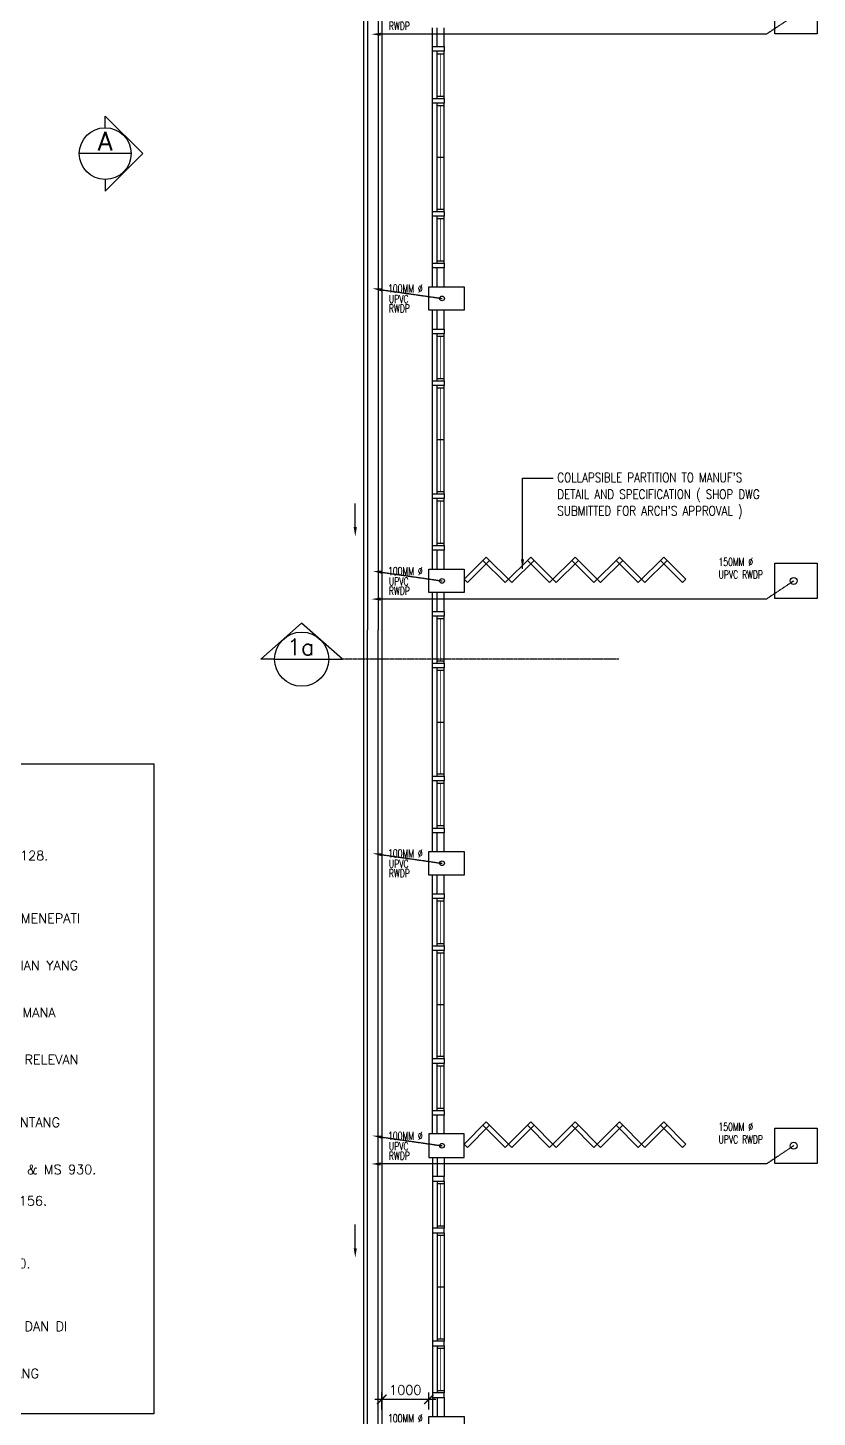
# Model space of a CAD drawing. Header units: feet. Extents: x 1407108 to 2957709, y -1501070 to -681589.
# Drawn here: x 1463948 to 1480717, y -832191 to -802674 of the extents above; entities that cross this region are included whole.
import ezdxf

# ---------------------------------------------------------------- set-up
doc = ezdxf.new("R2010")
doc.units = ezdxf.units.FT
doc.header["$LTSCALE"] = 13
doc.header["$MEASUREMENT"] = 0
doc.linetypes.add('DASHDOT', pattern=[1, 0.5, -0.25, 0, -0.25])
doc.linetypes.add('HIDDEN', pattern=[0.375, 0.25, -0.125])
doc.layers.get('0').update_dxf_attribs({"linetype": 'CONTINUOUS'})
for name, color, linetype in [('AR', 7, 'CONTINUOUS'), ('AR1', 7, 'CONTINUOUS'), ('COL', 3, 'CONTINUOUS'), ('DRAIN', 1, 'CONTINUOUS'), ('RWDP', 145, 'CONTINUOUS'), ('SPEC', 7, 'CONTINUOUS'), ('WALL', 2, 'CONTINUOUS'), ('wall.2', 1, 'HIDDEN'), ('WIN', 5, 'CONTINUOUS')]:
    doc.layers.add(name, color=color, linetype=linetype)
doc.styles.add('ROMANS', font='romans')
doc.styles.get("Standard").update_dxf_attribs({"font": 'ROMANS.SHX'})
doc.dimstyles.get("Standard").update_dxf_attribs({"dimtxt": 0.18, "dimasz": 0.18, "dimexe": 0.18, "dimexo": 0.0625, "dimgap": 0.09, "dimtad": 0, "dimtih": 1, "dimtoh": 1, "dimdec": 4, "dimzin": 0, "dimdsep": 46, "dimtxsty": 'Standard', "dimcen": 0.09, "dimadec": 0, "dimazin": 0, "dimtfac": 1, "dimtdec": 4, "dimtofl": 0, "dimtmove": 0, "dimatfit": 3, "dimfxl": 1, "dimtolj": 1, "dimtzin": 0, "dimarcsym": 0})
doc.dimstyles.new('STANDARD$0', dxfattribs={"dimscale": 0, "dimtxt": 8, "dimasz": 6, "dimexe": 1, "dimexo": 1, "dimgap": 3, "dimtad": 1, "dimdec": 0, "dimlfac": -1, "dimrnd": 1, "dimzin": 0, "dimdsep": 46, "dimtxsty": 'Standard', "dimcen": 0, "dimclrd": 5, "dimclre": 250, "dimadec": 0, "dimazin": 0, "dimtfac": 1, "dimtdec": 4, "dimtofl": 0, "dimtmove": 0, "dimatfit": 3, "dimfxl": 1, "dimtolj": 1, "dimtzin": 0, "dimarcsym": 0})

# ---------------------------------------------------------------- blocks, each defined once
blk = doc.blocks.new('_ARCHTICK')
at = {"color": 0, "linetype": 'ByBlock', "const_width": 0.15}
blk.add_lwpolyline([(-0.5, -0.5), (0.5, 0.5)], dxfattribs=at)
blk = doc.blocks.new('*D268')
at = {"color": 7, "linetype": 'Continuous', "lineweight": -2, "transparency": 16777216}
for p, q in [((1471467, -832024), (1471467, -831663)), ((1472467, -832024), (1472467, -831663)), ((1472617, -831813), (1471317, -831813))]:
    blk.add_line(p, q, dxfattribs=at)
at = {"color": 7, "linetype": 'Continuous', "lineweight": -2, "transparency": 16777216, "xscale": 200, "yscale": 200, "zscale": 200, "rotation": 180}
blk.add_blockref('_ARCHTICK', (1471467, -831813), dxfattribs=at)
at = {"color": 7, "linetype": 'Continuous', "lineweight": -2, "transparency": 16777216, "xscale": 200, "yscale": 200, "zscale": 200}
blk.add_blockref('_ARCHTICK', (1472467, -831813), dxfattribs=at)
at = {"color": 7, "linetype": 'Continuous', "transparency": 16777216, "insert": (1471967, -831613), "char_height": 200, "attachment_point": 5, "style": 'ROMANS'}
blk.add_mtext('\\A1;1000', dxfattribs=at)

msp = doc.modelspace()

# ---------------------------------------------------------------- linework, layer by layer
at = {"color": 0}
for p, q in [((1472542.2, -808174.1), (1472542.2, -802674.1)), ((1472542.2, -814174.1), (1472542.2, -808674.1)), ((1472542.2, -820174.1), (1472542.2, -814674.1)), ((1472542.2, -826174.1), (1472542.2, -820674.1)), ((1472542.2, -826674.1), (1472542.2, -832174.1))]:
    msp.add_line(p, q, dxfattribs=at)
at = {"layer": 'AR', "color": 0, "linetype": 'Continuous'}
for p, q in [((1465592.3, -804797.4), (1465592.3, -804550.5)), ((1465592.3, -805897.4), (1465592.3, -806144.4)), ((1469190.7, -816086.9), (1468895.6, -816086.9)), ((1470340.7, -816086.9), (1470630.6, -816086.9))]:
    msp.add_line(p, q, dxfattribs=at)
at = {"layer": 'AR', "color": 0}
for p, q in [((1465592.3, -804550.5), (1466389.3, -805347.4)), ((1466142.3, -805347.4), (1465042.3, -805347.4)), ((1465592.3, -806144.4), (1466389.3, -805347.4)), ((1468895.6, -816086.9), (1469763.1, -815324.6)), ((1470630.6, -816086.9), (1469763.1, -815324.6)), ((1469190.7, -816086.9), (1470340.7, -816086.9))]:
    msp.add_line(p, q, dxfattribs=at)
at = {"layer": 'AR', "color": 0, "linetype": 'DASHDOT'}
msp.add_line((1476502.1, -816086.9), (1470587.7, -816086.9), dxfattribs=at)
at = {"layer": 'AR', "color": 0, "linetype": 'Continuous'}
msp.add_circle((1465592.3, -805347.4), 550, dxfattribs=at)
at = {"layer": 'AR', "color": 0}
msp.add_circle((1469765.7, -816086.9), 575, dxfattribs=at)
at = {"layer": 'COL', "color": 0}
for points in [[(1479817.2, -802049.1), (1480717.2, -802049.1), (1480717.2, -802799.1), (1479817.2, -802799.1)], [(1472467.2, -808174.1), (1473217.2, -808174.1), (1473217.2, -808674.1), (1472467.2, -808674.1)], [(1479817.2, -814049.1), (1480717.2, -814049.1), (1480717.2, -814799.1), (1479817.2, -814799.1)], [(1472467.2, -814174.1), (1473217.2, -814174.1), (1473217.2, -814674.1), (1472467.2, -814674.1)], [(1472467.2, -820174.1), (1473217.2, -820174.1), (1473217.2, -820674.1), (1472467.2, -820674.1)], [(1472467.2, -826674.1), (1473217.2, -826674.1), (1473217.2, -826174.1), (1472467.2, -826174.1)], [(1479817.2, -826049.1), (1480717.2, -826049.1), (1480717.2, -826799.1), (1479817.2, -826799.1)], [(1472467.2, -832174.1), (1473217.2, -832174.1), (1473217.2, -832674.1), (1472467.2, -832674.1)]]:
    msp.add_lwpolyline(points, close=True, dxfattribs=at)
at = {"layer": 'DRAIN', "color": 0}
for p, q in [((1471392.2, -786009.1), (1471392.2, -815462.1)), ((1471467.2, -785934.1), (1471467.2, -838174.1)), ((1471087.2, -837794.1), (1471087.2, -786314.1)), ((1471162.2, -786239.1), (1471162.2, -815462.1)), ((1471162.2, -837869.1), (1471162.2, -815462.1)), ((1471392.2, -838099.1), (1471392.2, -815462.1))]:
    msp.add_line(p, q, dxfattribs=at)
for points in [[(1470904.5, -813282.2), (1470904.5, -812778.6)], [(1470904.5, -828602.8), (1470904.5, -828099.3)]]:
    msp.add_lwpolyline(points, dxfattribs=at)
for points in [[(1470937.8, -813282.2), (1470904.5, -813482.2), (1470871.1, -813282.2)], [(1470937.8, -828602.8), (1470904.5, -828802.8), (1470871.1, -828602.8)]]:
    msp.add_solid(points, dxfattribs=at)
at = {"layer": 'RWDP', "color": 0, "linetype": 'HIDDEN'}
for p, q in [((1480217.2, -802424.1), (1479639.4, -802810.8)), ((1479639.4, -802810.8), (1471392.2, -802810.8)), ((1471471.3, -808241.3), (1472748.5, -808424.1)), ((1471471.3, -814241.3), (1472748.5, -814424.1)), ((1480217.2, -814425), (1479639.4, -814811.7)), ((1479639.4, -814811.7), (1471392.2, -814811.7)), ((1471471.3, -820241.3), (1472748.5, -820424.1)), ((1471471.3, -826241.3), (1472748.5, -826424.1)), ((1480217.2, -826424.1), (1479639.4, -826810.8)), ((1479639.4, -826810.8), (1471392.2, -826810.8))]:
    msp.add_line(p, q, dxfattribs=at)
at = {"layer": 'RWDP', "color": 0}
for centre, radius in [((1472748.5, -808424.1), 50), ((1472748.5, -814424.1), 50), ((1480217.2, -814425), 75), ((1472748.5, -820424.1), 50), ((1472748.5, -826424.1), 50), ((1480217.2, -826424.1), 75)]:
    msp.add_circle(centre, radius, dxfattribs=at)
msp.add_solid([(1471444.2, -802844.1), (1471444.2, -802777.4), (1471244.2, -802810.8)], dxfattribs=at)
at = {"layer": 'RWDP', "color": 0, "linetype": 'HIDDEN'}
for points in [[(1471466.5, -808274.3), (1471476, -808208.3), (1471273.3, -808213)], [(1471466.5, -814274.3), (1471476, -814208.3), (1471273.3, -814213)], [(1471444.2, -814845), (1471444.2, -814778.3), (1471244.2, -814811.7)], [(1471466.5, -820274.3), (1471476, -820208.3), (1471273.3, -820213)], [(1471466.5, -826274.3), (1471476, -826208.3), (1471273.3, -826213)], [(1471444.2, -826844.1), (1471444.2, -826777.5), (1471244.2, -826810.8)]]:
    msp.add_solid(points, dxfattribs=at)
at = {"layer": 'SPEC', "color": 0, "linetype": 'Continuous'}
msp.add_lwpolyline([(1453775.3, -818307.8), (1466625.5, -818307.8), (1466625.5, -832121.5), (1453775.3, -832121.5)], close=True, dxfattribs=at)
at = {"layer": 'WALL', "color": 0}
for p, q in [((1472642.2, -803074.1), (1472642.2, -802674.1)), ((1472792.2, -803074.1), (1472792.2, -802674.1)), ((1472642.2, -808174.1), (1472642.2, -807774.1)), ((1472792.2, -808174.1), (1472792.2, -807774.1)), ((1472642.2, -809074.1), (1472642.2, -808674.1)), ((1472792.2, -809074.1), (1472792.2, -808674.1)), ((1472642.2, -814174.1), (1472642.2, -813774.1)), ((1472792.2, -814174.1), (1472792.2, -813774.1)), ((1472642.2, -815074.1), (1472642.2, -814674.1)), ((1472792.2, -815074.1), (1472792.2, -814674.1)), ((1472642.2, -820174.1), (1472642.2, -819774.1)), ((1472792.2, -820174.1), (1472792.2, -819774.1)), ((1472642.2, -821074.1), (1472642.2, -820674.1)), ((1472792.2, -821074.1), (1472792.2, -820674.1)), ((1472642.2, -826174.1), (1472642.2, -825774.1)), ((1472792.2, -826174.1), (1472792.2, -825774.1)), ((1472642.2, -826674.1), (1472642.2, -827074.1)), ((1472792.2, -826674.1), (1472792.2, -827074.1)), ((1472642.2, -831774.1), (1472642.2, -832174.1)), ((1472792.2, -831774.1), (1472792.2, -832174.1))]:
    msp.add_line(p, q, dxfattribs=at)
for points in [[(1472542.2, -803074.1), (1472792.2, -803074.1), (1472792.2, -803174.1), (1472542.2, -803174.1)], [(1472542.2, -804174.1), (1472792.2, -804174.1), (1472792.2, -804274.1), (1472542.2, -804274.1)], [(1472542.2, -806574.1), (1472792.2, -806574.1), (1472792.2, -806674.1), (1472542.2, -806674.1)], [(1472542.2, -807674.1), (1472792.2, -807674.1), (1472792.2, -807774.1), (1472542.2, -807774.1)], [(1472542.2, -809074.1), (1472792.2, -809074.1), (1472792.2, -809174.1), (1472542.2, -809174.1)], [(1472542.2, -810174.1), (1472792.2, -810174.1), (1472792.2, -810274.1), (1472542.2, -810274.1)], [(1472542.2, -812574.1), (1472792.2, -812574.1), (1472792.2, -812674.1), (1472542.2, -812674.1)], [(1472542.2, -813674.1), (1472792.2, -813674.1), (1472792.2, -813774.1), (1472542.2, -813774.1)], [(1472542.2, -815074.1), (1472792.2, -815074.1), (1472792.2, -815174.1), (1472542.2, -815174.1)], [(1472542.2, -816174.1), (1472792.2, -816174.1), (1472792.2, -816274.1), (1472542.2, -816274.1)], [(1472542.2, -818574.1), (1472792.2, -818574.1), (1472792.2, -818674.1), (1472542.2, -818674.1)], [(1472542.2, -819674.1), (1472792.2, -819674.1), (1472792.2, -819774.1), (1472542.2, -819774.1)], [(1472542.2, -821074.1), (1472792.2, -821074.1), (1472792.2, -821174.1), (1472542.2, -821174.1)], [(1472542.2, -822174.1), (1472792.2, -822174.1), (1472792.2, -822274.1), (1472542.2, -822274.1)], [(1472542.2, -824574.1), (1472792.2, -824574.1), (1472792.2, -824674.1), (1472542.2, -824674.1)], [(1472542.2, -825674.1), (1472792.2, -825674.1), (1472792.2, -825774.1), (1472542.2, -825774.1)], [(1472542.2, -827174.1), (1472792.2, -827174.1), (1472792.2, -827074.1), (1472542.2, -827074.1)], [(1472542.2, -828274.1), (1472792.2, -828274.1), (1472792.2, -828174.1), (1472542.2, -828174.1)], [(1472542.2, -830674.1), (1472792.2, -830674.1), (1472792.2, -830574.1), (1472542.2, -830574.1)], [(1472542.2, -831774.1), (1472792.2, -831774.1), (1472792.2, -831674.1), (1472542.2, -831674.1)]]:
    msp.add_lwpolyline(points, close=True, dxfattribs=at)
at = {"layer": 'wall.2', "color": 0, "ltscale": 1500}
for p, q in [((1473217.2, -814388.7), (1473688.2, -813917.7)), ((1473287.9, -814459.5), (1473759, -813988.4)), ((1474088.6, -814459.5), (1473617.5, -813988.4)), ((1474230, -814459.5), (1473688.2, -813917.7)), ((1474088.6, -814459.5), (1474630.4, -813917.7)), ((1474230, -814459.5), (1474701.1, -813988.4)), ((1475030.8, -814459.5), (1474559.7, -813988.4)), ((1475172.2, -814459.5), (1474630.4, -813917.7)), ((1475030.8, -814459.5), (1475572.6, -813917.7)), ((1475172.2, -814459.5), (1475643.3, -813988.4)), ((1475972.9, -814459.5), (1475501.8, -813988.4)), ((1476114.3, -814459.5), (1475572.6, -813917.7)), ((1475972.9, -814459.5), (1476514.7, -813917.7)), ((1476114.3, -814459.5), (1476585.4, -813988.4)), ((1476915.1, -814459.5), (1476444, -813988.4)), ((1477056.5, -814459.5), (1476514.7, -813917.7)), ((1476915.1, -814459.5), (1477456.9, -813917.7)), ((1477056.5, -814459.5), (1477527.6, -813988.4)), ((1477857.2, -814459.5), (1477386.1, -813988.4)), ((1477927.9, -814388.7), (1477456.9, -813917.7)), ((1473287.9, -814459.5), (1473217.2, -814388.7)), ((1477857.2, -814459.5), (1477927.9, -814388.7)), ((1473217.2, -826388.7), (1473688.2, -825917.7)), ((1473287.9, -826459.5), (1473759, -825988.4)), ((1474088.6, -826459.5), (1473617.5, -825988.4)), ((1474230, -826459.5), (1473688.2, -825917.7)), ((1474088.6, -826459.5), (1474630.4, -825917.7)), ((1474230, -826459.5), (1474701.1, -825988.4)), ((1475030.8, -826459.5), (1474559.7, -825988.4)), ((1475172.2, -826459.5), (1474630.4, -825917.7)), ((1475030.8, -826459.5), (1475572.6, -825917.7)), ((1475172.2, -826459.5), (1475643.3, -825988.4)), ((1475972.9, -826459.5), (1475501.8, -825988.4)), ((1476114.3, -826459.5), (1475572.6, -825917.7)), ((1475972.9, -826459.5), (1476514.7, -825917.7)), ((1476114.3, -826459.5), (1476585.4, -825988.4)), ((1476915.1, -826459.5), (1476444, -825988.4)), ((1477056.5, -826459.5), (1476514.7, -825917.7)), ((1476915.1, -826459.5), (1477456.9, -825917.7)), ((1477056.5, -826459.5), (1477527.6, -825988.4)), ((1477857.2, -826459.5), (1477386.1, -825988.4)), ((1477927.9, -826388.7), (1477456.9, -825917.7)), ((1473287.9, -826459.5), (1473217.2, -826388.7)), ((1477857.2, -826459.5), (1477927.9, -826388.7))]:
    msp.add_line(p, q, dxfattribs=at)
at = {"layer": 'WIN', "color": 0}
for p, q in [((1472642.2, -804174.1), (1472642.2, -803174.1)), ((1472642.2, -803224.1), (1472792.2, -803224.1)), ((1472792.2, -804174.1), (1472792.2, -803174.1)), ((1472642.2, -804124.1), (1472792.2, -804124.1)), ((1472642.2, -806574.1), (1472642.2, -804274.1)), ((1472642.2, -804324.1), (1472792.2, -804324.1)), ((1472792.2, -806574.1), (1472792.2, -804274.1)), ((1472642.2, -805424.1), (1472792.2, -805424.1)), ((1472642.2, -806524.1), (1472792.2, -806524.1)), ((1472642.2, -807674.1), (1472642.2, -806674.1)), ((1472792.2, -807674.1), (1472792.2, -806674.1)), ((1472642.2, -806724.1), (1472792.2, -806724.1)), ((1472642.2, -807624.1), (1472792.2, -807624.1)), ((1472642.2, -810174.1), (1472642.2, -809174.1)), ((1472642.2, -809224.1), (1472792.2, -809224.1)), ((1472792.2, -810174.1), (1472792.2, -809174.1)), ((1472642.2, -810124.1), (1472792.2, -810124.1)), ((1472642.2, -812574.1), (1472642.2, -810274.1)), ((1472642.2, -810324.1), (1472792.2, -810324.1)), ((1472792.2, -812574.1), (1472792.2, -810274.1)), ((1472642.2, -811424.1), (1472792.2, -811424.1)), ((1472642.2, -812524.1), (1472792.2, -812524.1)), ((1472642.2, -813674.1), (1472642.2, -812674.1)), ((1472642.2, -812724.1), (1472792.2, -812724.1)), ((1472792.2, -813674.1), (1472792.2, -812674.1)), ((1472642.2, -813624.1), (1472792.2, -813624.1)), ((1472642.2, -816174.1), (1472642.2, -815174.1)), ((1472642.2, -815224.1), (1472792.2, -815224.1)), ((1472792.2, -816174.1), (1472792.2, -815174.1)), ((1472642.2, -816124.1), (1472792.2, -816124.1)), ((1472642.2, -818574.1), (1472642.2, -816274.1)), ((1472642.2, -816324.1), (1472792.2, -816324.1)), ((1472792.2, -818574.1), (1472792.2, -816274.1)), ((1472642.2, -817424.1), (1472792.2, -817424.1)), ((1472642.2, -818524.1), (1472792.2, -818524.1)), ((1472642.2, -819674.1), (1472642.2, -818674.1)), ((1472642.2, -818724.1), (1472792.2, -818724.1)), ((1472792.2, -819674.1), (1472792.2, -818674.1)), ((1472642.2, -819624.1), (1472792.2, -819624.1)), ((1472642.2, -822174.1), (1472642.2, -821174.1)), ((1472642.2, -821224.1), (1472792.2, -821224.1)), ((1472792.2, -822174.1), (1472792.2, -821174.1)), ((1472642.2, -822124.1), (1472792.2, -822124.1)), ((1472642.2, -824574.1), (1472642.2, -822274.1)), ((1472642.2, -822324.1), (1472792.2, -822324.1)), ((1472792.2, -824574.1), (1472792.2, -822274.1)), ((1472642.2, -823424.1), (1472792.2, -823424.1)), ((1472642.2, -824524.1), (1472792.2, -824524.1)), ((1472642.2, -825674.1), (1472642.2, -824674.1)), ((1472792.2, -825674.1), (1472792.2, -824674.1)), ((1472642.2, -824724.1), (1472792.2, -824724.1)), ((1472642.2, -825624.1), (1472792.2, -825624.1)), ((1472642.2, -827174.1), (1472642.2, -828174.1)), ((1472642.2, -827224.1), (1472792.2, -827224.1)), ((1472792.2, -827174.1), (1472792.2, -828174.1)), ((1472642.2, -828124.1), (1472792.2, -828124.1)), ((1472642.2, -828274.1), (1472642.2, -830574.1)), ((1472642.2, -828324.1), (1472792.2, -828324.1)), ((1472792.2, -828274.1), (1472792.2, -830574.1)), ((1472642.2, -829424.1), (1472792.2, -829424.1)), ((1472642.2, -830524.1), (1472792.2, -830524.1)), ((1472642.2, -830674.1), (1472642.2, -831674.1)), ((1472642.2, -830724.1), (1472792.2, -830724.1)), ((1472792.2, -830674.1), (1472792.2, -831674.1)), ((1472642.2, -831624.1), (1472792.2, -831624.1))]:
    msp.add_line(p, q, dxfattribs=at)
at = {"layer": 'WIN', "color": 0, "const_width": 10, "flags": 128}
for points in [[(1472717.2, -804124.1), (1472717.2, -803224.1)], [(1472717.2, -806524.1), (1472717.2, -804324.1)], [(1472717.2, -806724.1), (1472717.2, -807624.1)], [(1472717.2, -810124.1), (1472717.2, -809224.1)], [(1472717.2, -812524.1), (1472717.2, -810324.1)], [(1472717.2, -812724.1), (1472717.2, -813624.1)], [(1472717.2, -816124.1), (1472717.2, -815224.1)], [(1472717.2, -818524.1), (1472717.2, -816324.1)], [(1472717.2, -818724.1), (1472717.2, -819624.1)], [(1472717.2, -822124.1), (1472717.2, -821224.1)], [(1472717.2, -824524.1), (1472717.2, -822324.1)], [(1472717.2, -824724.1), (1472717.2, -825624.1)], [(1472717.2, -828124.1), (1472717.2, -827224.1)], [(1472717.2, -828324.1), (1472717.2, -830524.1)], [(1472717.2, -830724.1), (1472717.2, -831624.1)]]:
    msp.add_lwpolyline(points, dxfattribs=at)

# ---------------------------------------------------------------- texts
at = {"layer": 'AR', "color": 0, "style": 'ROMANS'}
msp.add_text('A', height=400, dxfattribs=at).set_placement((1465435.8, -805282.2))
at = {"layer": 'AR1', "color": 0, "style": 'ROMANS'}
msp.add_text('1a', height=350, dxfattribs=at).set_placement((1469452.6, -816003.6))
at = {"layer": 'RWDP', "color": 0, "style": 'ROMANS', "width": 0.7}
for s, p in [('RWDP', (1471619.1, -802720.6)), ('100MM %%c', (1471601.1, -808299.6)), ('UPVC ', (1471619.1, -808521.6)), ('RWDP', (1471619.1, -808720.6)), ('150MM %%c', (1478620.8, -814106.6)), ('100MM %%c', (1471601.1, -814299.6)), ('UPVC ', (1471619.1, -814521.6)), ('UPVC RWDP', (1478620.8, -814375.6)), ('RWDP', (1471619.1, -814720.6)), ('100MM %%c', (1471601.1, -820299.6)), ('UPVC ', (1471619.1, -820521.6)), ('RWDP', (1471619.1, -820720.6)), ('100MM %%c', (1471601.1, -826299.6)), ('150MM %%c', (1478620.8, -826106.6)), ('UPVC ', (1471619.1, -826521.6)), ('UPVC RWDP', (1478620.8, -826375.6)), ('RWDP', (1471619.1, -826720.6)), ('100MM %%c', (1471601.1, -832299.6))]:
    msp.add_text(s, height=170, dxfattribs=at).set_placement(p)
at = {"layer": 'SPEC', "color": 0, "style": 'ROMANS', "width": 0.8}
for s, p in [("COLLAPSIBLE PARTITION TO MANUF'S ", (1475196.1, -812328.2)), ('DETAIL AND SPECIFICATION ( SHOP DWG ', (1475196.1, -812684.3)), ("SUBMITTED FOR ARCH'S APPROVAL )", (1475196.1, -813037.2))]:
    msp.add_text(s, height=200, dxfattribs=at).set_placement(p)
at = {"layer": 'SPEC', "color": 0, "linetype": 'Continuous', "insert": (1454303.3, -831694.6), "char_height": 200, "width": 12000, "attachment_point": 7, "style": 'ROMANS'}
msp.add_mtext("\\A1;{\\H1.3x;\\C3;ENGINEERING & IT/SCIENCE FACULTY BLOCK\\P}\\PADAKAN FLAME BARRIER PADA DINDING LUAR MEMATUHI SBO BY-LAW 128.\\P\\PADAKAN DUA STAK DRY RISER MEMATUHI SBO BY-LAW 222.\\P\\PADAKAN SISTEM SEMBURAN OTOMATIK BAGI KESELURUHAN BANGUNAN MENEPATI MANA-MANA PIAWAIAN YANG DI LULUSKAN OLEH JBPM.\\P\\PADAKAN SISTEM GELUNG HOS HAIDROLIK MENEPATI MANA-MANA PIAWAIAN YANG DILULUSKAN OLEH JBPM.\\P\\PADAKAN SISTEM PENGGERA KEBAKARAN PECAH KACA MENEPATI MANA-MANA PIAWAIAN YANG DILULUSKAN OLEH JBPM.\\P\\PLIF DAN LIF BOMBA HENDAKLAH MENEPATI MANA-MANA BY-LAW YANG RELEVAN DALAM SBO 1994 SEPERTI BERIKUT:.\\PBY-LAW 131, 132, 133, 134, 135, 220 DAN 236.\\P\\PBILIK MSB HENDAKLAH DILINDUNGI DENGAN MANA-MANA SISTEM MENENTANG KEBAKARAN YANG DILULUSKAN OLEH JBPM.\\P\\PPENGGUNAAN GAS PETROLEUM CECAIR HENDAKLAH MENEPATI MS. 830 & MS 930.\\P\\PADAKAN LAMPU TANDA 'KELUAR' KECEMASAN MEMATUHI SBO BY-LAW 156.\\P\\PADAKAN LAMPU KECEMASAN MEMATUHI SBO BY-LAW 246.\\P\\PADAKAN PUSAT PEMERINTAH DAN KAWALAN MEMATUHI SBO BY LAW 230.\\P\\PADAKAN ELECTRICAL ISOLATION SWITCH MEMATUHI SBO BY-LAW 232.\\P\\PADAKAN PROTECTED CORRIDOR DI GRID 3a-4 / F-N DI TINGKAT 3, 4 DAN DI GRID 17-18/E-N DI TINGKAT 7.\\P\\PADAKAN PENGUDARAAN SECARA NATURAL ATAU MEKANICAL UNTUK RUANG KORIDOR DI SEMUA TINGKAT.", dxfattribs=at)

# ---------------------------------------------------------------- dimensions: what is measured, and where the dimension line sits
at = {"color": 0, "linetype": 'Continuous'}
dim = msp.add_linear_dim(base=(1471467.2, -831813), p1=(1472467.2, -832174.1), p2=(1471467.2, -832174.1), dimstyle='STANDARD$0', override={"dimscale": 100, "dimtxt": 2, "dimasz": 2, "dimexe": 1.5, "dimexo": 1.5, "dimgap": 1, "dimtxsty": 'ROMANS', "dimblk": 'ARCHTICK', "dimdle": 1.5, "dimclrd": 7, "dimclre": 7, "dimclrt": 7, "dimtdec": 0, "dimtmove": 2}, dxfattribs=at)
dim.commit()
dim.dimension.update_dxf_attribs({"geometry": '*D268', "text_midpoint": (1471967.2, -831613)})

# ---------------------------------------------------------------- leaders
at = {"layer": 'SPEC', "color": 0}
msp.add_leader([(1474457, -814166), (1474457, -812241.3), (1475111.2, -812241.3)], dimstyle='Standard', override={"dimscale": 100, "dimtxt": 2, "dimasz": 2, "dimexe": 1.5, "dimexo": 1.5, "dimgap": 1, "dimtad": 0, "dimtih": 0, "dimtoh": 0, "dimdec": 0, "dimtxsty": 'ROMANS', "dimcen": 0, "dimdle": 1.5, "dimclrd": 7, "dimclre": 7, "dimclrt": 7, "dimtdec": 0, "dimtmove": 2}, dxfattribs=at)

doc.saveas('drawing.dxf')
